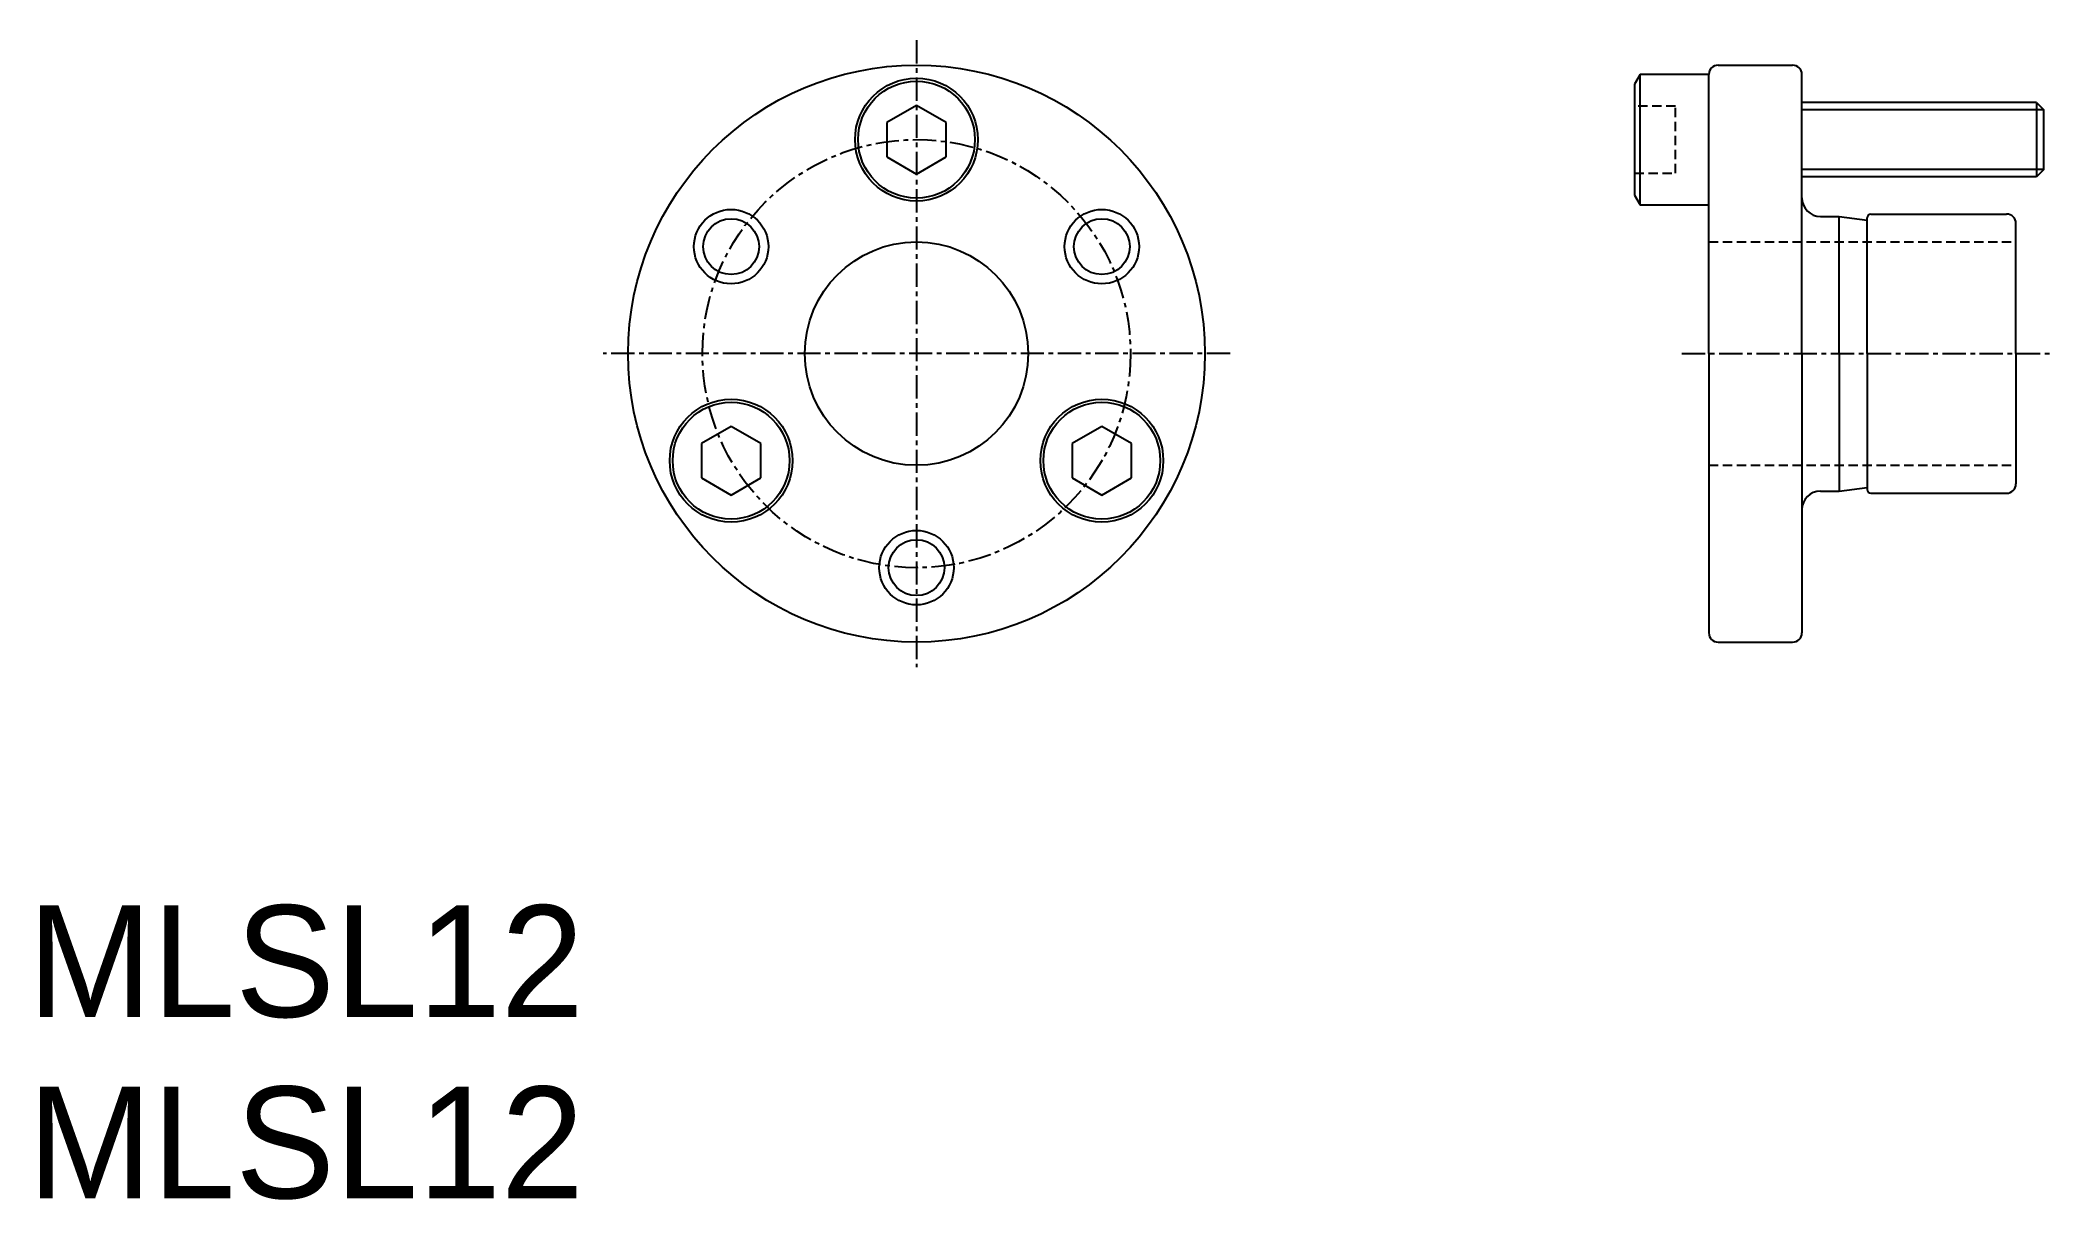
# Model space of a CAD drawing. Extents: x 60 to 168, y 64 to 126.
import ezdxf

# ---------------------------------------------------------------- set-up
doc = ezdxf.new("R2010")
doc.units = 0
doc.linetypes.add('CENTER', pattern=[2, 1.25, -0.25, 0.25, -0.25])
doc.linetypes.add('DASHED', pattern=[0.75, 0.5, -0.25])
doc.layers.get('0').update_dxf_attribs({"linetype": 'CONTINUOUS'})
doc.layers.add('CENTER', color=1, linetype='CENTER')

msp = doc.modelspace()

# ---------------------------------------------------------------- linework, layer by layer
at = {"color": 7, "linetype": 'CONTINUOUS'}
for p, q in [((146.38, 124.53), (146.08, 124.01)), ((150.08, 124.53), (146.38, 124.53)), ((146.38, 117.53), (146.38, 124.53)), ((150.08, 109.53), (150.08, 124.53)), ((150.08, 117.53), (150.08, 124.53)), ((150.58, 125.03), (154.58, 125.03)), ((155.08, 109.53), (155.08, 124.53)), ((146.08, 124.01), (146.08, 118.05)), ((107.5, 122.87), (105.9, 121.95)), ((109.1, 121.95), (107.5, 122.87)), ((167.68, 123.03), (155.08, 123.03)), ((168.08, 122.63), (155.08, 122.63)), ((167.68, 123.03), (167.68, 119.03)), ((167.68, 123.03), (168.08, 122.63)), ((168.08, 119.43), (168.08, 122.63)), ((105.9, 121.95), (105.9, 120.1)), ((109.1, 120.1), (109.1, 121.95)), ((105.9, 120.1), (107.5, 119.18)), ((107.5, 119.18), (109.1, 120.1)), ((168.08, 119.43), (155.08, 119.43)), ((167.68, 119.03), (155.08, 119.03)), ((168.08, 119.43), (167.68, 119.03)), ((146.08, 118.05), (146.38, 117.53)), ((146.38, 117.53), (150.08, 117.53)), ((156.08, 116.9), (157.08, 116.9)), ((157.08, 109.53), (157.08, 116.9)), ((157.08, 116.9), (158.58, 116.71)), ((158.58, 109.53), (158.58, 116.83)), ((158.78, 117.03), (166.08, 117.03)), ((166.58, 109.53), (166.58, 116.53)), ((150.08, 109.53), (150.08, 94.53)), ((155.08, 109.53), (155.08, 94.53)), ((157.08, 109.53), (157.08, 102.15)), ((158.58, 109.53), (158.58, 102.23)), ((166.58, 109.53), (166.58, 102.53)), ((97.54, 105.62), (95.94, 104.7)), ((99.14, 104.7), (97.54, 105.62)), ((117.46, 105.62), (115.86, 104.7)), ((119.06, 104.7), (117.46, 105.62)), ((95.94, 104.7), (95.94, 102.85)), ((99.14, 102.85), (99.14, 104.7)), ((115.86, 104.7), (115.86, 102.85)), ((119.06, 102.85), (119.06, 104.7)), ((95.94, 102.85), (97.54, 101.93)), ((97.54, 101.93), (99.14, 102.85)), ((115.86, 102.85), (117.46, 101.93)), ((117.46, 101.93), (119.06, 102.85)), ((156.08, 102.15), (157.08, 102.15)), ((157.08, 102.15), (158.58, 102.34)), ((158.78, 102.03), (166.08, 102.03)), ((150.58, 94.03), (154.58, 94.03))]:
    msp.add_line(p, q, dxfattribs=at)
at = {"color": 3, "linetype": 'DASHED'}
for p, q in [((148.28, 122.83), (146.08, 122.83)), ((148.28, 119.23), (148.28, 122.83)), ((146.08, 119.23), (148.28, 119.23)), ((150.08, 115.53), (166.58, 115.53)), ((150.08, 103.53), (166.58, 103.53))]:
    msp.add_line(p, q, dxfattribs=at)
at = {"color": 7, "linetype": 'CONTINUOUS'}
for centre, radius in [((107.5, 109.53), 15.5), ((107.5, 121.03), 3.3), ((107.5, 121.03), 3.14), ((97.54, 115.28), 2), ((97.54, 115.28), 1.5), ((117.46, 115.28), 2), ((117.46, 115.28), 1.5), ((107.5, 109.53), 6), ((97.54, 103.78), 3.3), ((97.54, 103.78), 3.14), ((117.46, 103.78), 3.3), ((117.46, 103.78), 3.14), ((107.5, 98.03), 2), ((107.5, 98.03), 1.5)]:
    msp.add_circle(centre, radius, dxfattribs=at)
for centre, radius, start, end in [((150.58, 124.53), 0.5, 90, 180), ((154.58, 124.53), 0.5, 0, 90), ((156.08, 117.9), 1, 180, 270), ((158.78, 116.83), 0.2, 90, 180), ((166.08, 116.53), 0.5, 0, 90), ((156.08, 101.15), 1, 90, 180), ((158.78, 102.23), 0.2, 180, 270), ((166.08, 102.53), 0.5, 270, 0), ((150.58, 94.53), 0.5, 180, 270), ((154.58, 94.53), 0.5, 270, 0)]:
    msp.add_arc(centre, radius, start, end, dxfattribs=at)
at = {"layer": 'CENTER', "color": 1, "linetype": 'CENTER'}
for p, q in [((107.5, 126.37), (107.5, 92.68)), ((124.35, 109.53), (90.66, 109.53)), ((148.63, 109.53), (168.4, 109.53))]:
    msp.add_line(p, q, dxfattribs=at)
msp.add_circle((107.5, 109.53), 11.5, dxfattribs=at)

# ---------------------------------------------------------------- texts
at = {"color": 7, "linetype": 'CONTINUOUS'}
for p in [(59.75, 73.89), (59.75, 64.15)]:
    msp.add_text('MLSL12', height=6, dxfattribs=at).set_placement(p)

doc.saveas('drawing.dxf')
